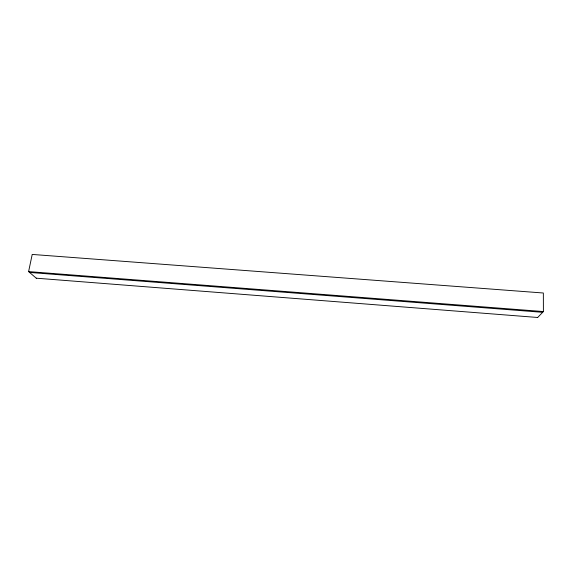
<?xml version="1.0" encoding="UTF-8"?>
<svg xmlns="http://www.w3.org/2000/svg" width="572" height="572" viewBox="0 0 572 572"><rect width="100%" height="100%" fill="white"/><g stroke="black" fill="none" stroke-linecap="round" stroke-linejoin="round"><path stroke-width="0.86" d="M36.372 278.292L28.6 271.6L32.211 254.433L543.35 293.007L543.4 311.554L537.587 317.567M28.6 271.6L543.4 311.554M29.58 272.444L542.671 312.319M36.258 278.192L537.68 317.481"/></g></svg>
